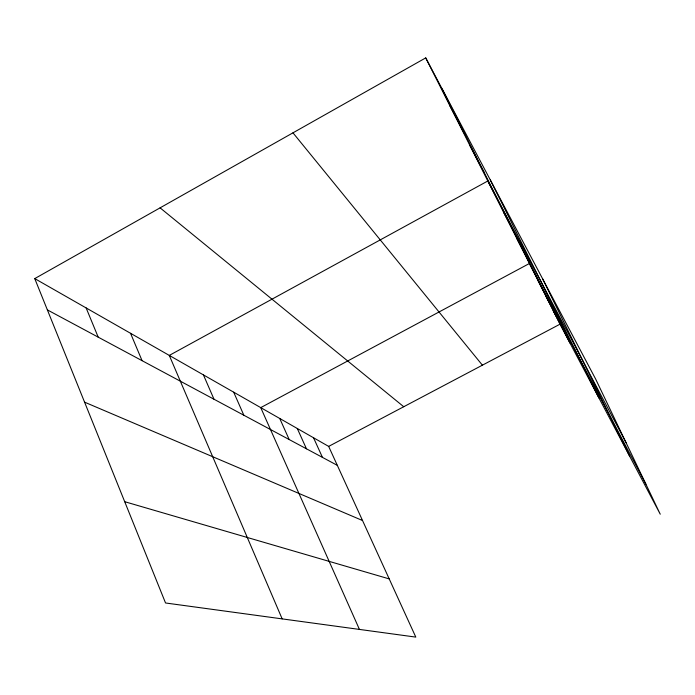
<?xml version="1.0" encoding="UTF-8"?>
<svg xmlns="http://www.w3.org/2000/svg" width="695" height="695" viewBox="0 0 695 695"><rect width="100%" height="100%" fill="white"/><g stroke="black" fill="none" stroke-linecap="round" stroke-linejoin="round"><path stroke-width="1.04" d="M34.75 278.599L328.657 446.399L415.81 637.106L165.54 602.982L34.75 278.599L425.731 57.894L595.667 379.105L660.25 514.204L560.022 324.174L425.731 57.894M328.657 446.399L560.022 324.174M124.7 501.694L389.209 578.9M84.564 402.153L362.529 520.52M47.364 309.892L337.31 465.346M160.093 207.848L403.743 406.731M292.969 132.832L482.399 365.179M449.561 105.145L464.833 134.022M470.029 145.742L484.363 172.855M626.091 442.75L487.812 180.995L169.293 355.414L282.161 618.88M503.397 211.888L516.142 236.039M517.167 239.193L529.251 262.084M645.933 484.25L529.416 263.492L260.738 407.626L359.437 629.418M538.008 280.519L549.059 301.474M545.923 296.209L556.582 316.416M553.237 310.717L563.532 330.229M442.063 88.778L569.97 343.035M490.314 179.97L598.951 397.983M542.474 278.565L629.635 456.155M313.541 437.772L322.454 457.38M297.286 428.485L306.46 448.805M279.738 418.468L289.181 439.544M233.694 392.189L243.841 415.228M203.427 374.9L213.999 399.234M130.538 333.287L142.067 360.662M86.137 307.937L98.195 337.136"/></g></svg>
